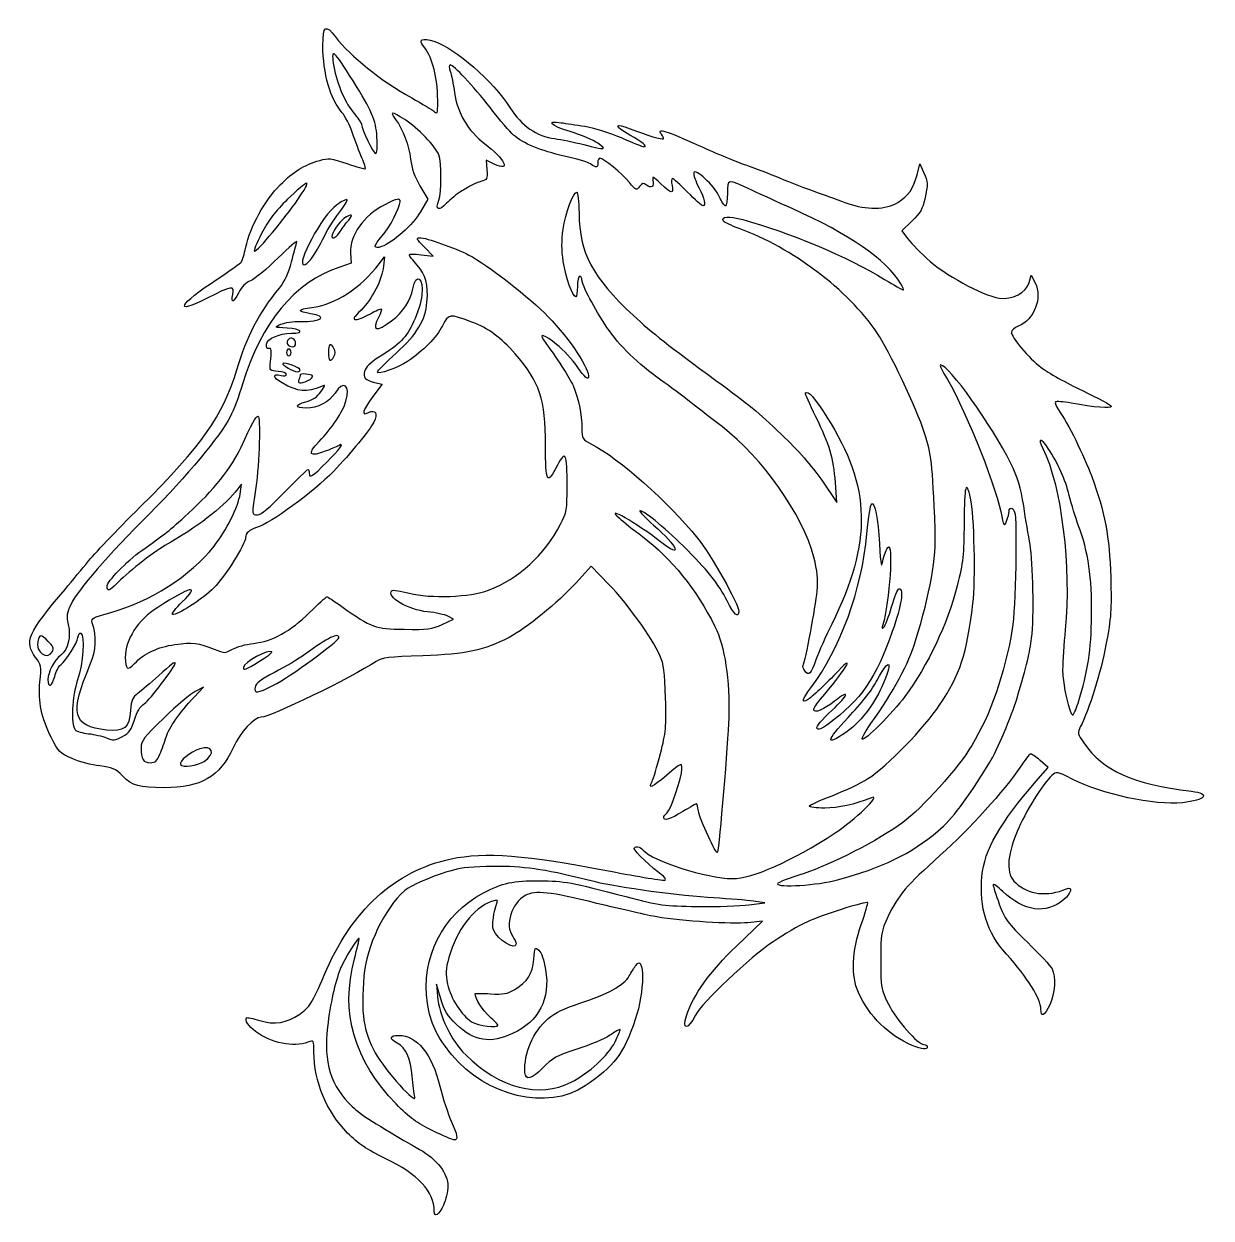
# Model space of a CAD drawing. Extents: x 7 to 145, y 5 to 144.
import ezdxf

# ---------------------------------------------------------------- set-up
doc = ezdxf.new("R2010")
doc.units = 0
doc.layers.get('0').update_dxf_attribs({"linetype": 'CONTINUOUS'})

msp = doc.modelspace()

# ---------------------------------------------------------------- linework, layer by layer
at = {"color": 7}
for points in [[(47.934216, 131.241181)], [(35.772648, 120.128681)], [(43.66985, 120.260973)], [(40.197715, 116.958253)], [(38.467726, 107.214628)], [(37.938559, 106.17191)], [(42.930061, 105.702058)], [(38.996893, 104.134383)], [(39.902188, 102.903308)], [(10.136641, 71.340591)], [(34.264671, 70.228661)], [(97.74401, 69.118655)], [(35.903236, 67.430785)], [(129.576856, 65.359926)], [(102.800711, 63.668397)], [(99.170276, 62.414637)], [(22.667762, 59.406806)], [(27.820967, 58.567701)], [(101.570851, 44.767974)], [(54.607309, 6.194859)]]:
    msp.add_lwpolyline(points, close=True, dxfattribs=at)
for points in [[(61.597085, 128.08938), (60.656012, 128.538147), (60.740512, 127.420608)], [(110.824412, 126.868018), (111.163452, 128.132327), (111.592672, 127.148638)], [(52.94009, 125.564871), (53.845725, 124.019641), (53.004662, 122.549616)], [(110.25115, 121.481953), (109.070317, 120.334318), (109.605429, 119.582822)], [(53.085955, 117.54694), (54.475018, 117.362928), (53.429133, 118.448153)], [(44.864462, 117.753852), (44.95001, 116.55226), (43.607532, 116.110882)], [(48.203361, 116.49066), (48.809622, 117.28441), (48.69783, 116.211342)], [(123.875512, 114.309596), (124.101685, 115.167743), (124.573141, 114.264787)], [(47.666677, 102.686001), (48.531253, 102.46596), (47.46824, 101.051222)], [(32.00346, 89.682823), (32.166036, 90.826077), (31.415762, 89.900035)], [(99.724506, 91.285896), (101.495635, 88.70941), (101.321177, 91.02239)], [(74.945351, 79.169924), (72.876931, 81.301077), (71.117132, 79.370227)], [(55.533351, 74.507201), (56.856268, 75.121595), (56.194809, 75.462921)], [(26.658996, 66.050554), (27.752101, 67.204196), (26.783509, 66.712013)], [(124.65934, 56.220349), (126.089317, 57.862541), (125.154611, 58.683223)], [(91.252101, 41.861642), (93.104184, 42.109713), (91.781268, 42.296866)], [(89.796893, 37.049893), (92.839601, 39.956145), (91.119809, 39.779707)], [(55.375969, 30.904495), (54.863873, 32.617741), (54.985796, 31.244823)]]:
    msp.add_lwpolyline(points, dxfattribs=at)
for points in [[(41.642726, 141.907078), (41.642726, 144.209675), (41.956665, 144.421756), (43.115722, 142.902155)], [(43.891105, 134.085452), (42.527823, 135.587203), (41.642726, 138.666263), (41.642726, 141.907078)], [(43.115722, 142.902155), (44.860424, 140.614732), (48.368749, 137.808324), (51.982288, 135.809537)], [(53.349112, 141.830766), (52.672205, 142.582375), (53.25931, 142.854605), (54.577628, 142.400408)], [(54.990672, 136.131738), (54.92446, 138.51125), (54.259454, 140.819962), (53.349112, 141.830766)], [(54.577628, 142.400408), (57.146087, 141.515503), (61.410461, 137.793387), (63.406655, 134.694086)], [(45.165526, 137.773171), (42.861868, 141.427208), (42.597988, 141.662834), (42.850729, 139.840139)], [(42.850729, 139.840139), (43.127986, 137.840646), (44.094622, 135.445468), (45.129955, 134.192574)], [(56.452267, 139.641702), (56.325804, 139.641702), (56.333856, 139.31428), (56.470153, 138.914098)], [(61.143158, 134.635862), (59.080252, 137.26364), (56.851809, 139.641702), (56.452267, 139.641702)], [(47.934216, 131.241181), (47.800416, 133.244828), (47.349069, 134.309662), (45.165526, 137.773171)], [(56.470153, 138.914098), (56.606456, 138.513916), (56.829299, 137.383592), (56.965361, 136.402269)], [(56.965361, 136.402269), (57.28499, 134.096964), (58.580607, 131.90878), (60.466417, 130.489285)], [(51.982288, 135.809537), (53.207528, 135.13181), (54.400172, 134.405201), (54.632603, 134.194852)], [(54.632603, 134.194852), (55.017035, 133.846948), (55.04938, 134.021909), (54.990672, 136.131738)], [(45.090797, 131.704202), (44.761224, 132.650087), (44.221363, 133.72165), (43.891105, 134.085452)], [(45.129955, 134.192574), (45.685832, 133.519884), (46.140643, 132.848525), (46.140643, 132.700665)], [(51.184667, 133.280825), (49.61591, 134.287495), (49.397079, 134.292041), (50.101098, 133.303341)], [(63.831123, 131.481412), (63.447189, 131.822227), (62.237607, 133.24173), (61.143158, 134.635862)], [(63.406655, 134.694086), (64.817686, 132.503315), (66.482307, 131.35265), (68.658131, 131.064016)], [(46.140643, 132.700665), (46.140643, 132.174038), (47.5405, 129.322952), (47.799069, 129.322952)], [(50.101098, 133.303341), (51.007179, 132.030867), (51.639102, 130.353604), (51.843157, 128.679546)], [(55.140241, 129.180738), (54.772465, 130.148057), (52.669104, 132.328264), (51.184667, 133.280825)], [(70.431827, 131.880308), (68.170713, 132.558893), (67.482588, 133.247728), (69.391466, 132.921745)], [(69.391466, 132.921745), (69.91867, 132.831713), (71.149348, 132.641041), (72.126306, 132.498034)], [(72.126306, 132.498034), (73.103264, 132.355024), (75.008264, 131.761002), (76.359639, 131.177985)], [(77.371109, 131.477486), (75.485186, 132.514277), (75.526995, 132.961301), (77.439726, 132.211157)], [(77.439726, 132.211157), (79.407602, 131.439386), (81.154175, 130.91079), (81.289438, 131.046053)], [(81.07095, 131.565515), (80.419758, 132.350155), (81.601937, 131.997283), (85.420967, 130.267072)], [(46.186564, 128.822484), (45.913466, 129.461543), (45.42037, 130.758316), (45.090797, 131.704202)], [(47.799069, 129.322952), (47.961248, 129.322952), (48.013136, 130.059417), (47.934216, 131.241181)], [(69.722717, 129.038509), (67.050454, 129.620002), (64.944191, 130.493349), (63.831123, 131.481412)], [(68.658131, 131.064016), (69.377335, 130.96861), (70.885666, 130.658732), (72.009979, 130.375395)], [(73.650068, 130.518919), (73.152979, 130.88566), (71.704771, 131.498284), (70.431827, 131.880308)], [(76.359639, 131.177985), (77.711014, 130.594968), (78.913008, 130.11767), (79.030737, 130.117326)], [(79.030737, 130.117326), (79.516555, 130.116003), (78.841574, 130.669091), (77.371109, 131.477486)], [(81.289438, 131.046053), (81.353345, 131.109961), (81.255026, 131.343718), (81.07095, 131.565515)], [(60.466417, 130.489285), (62.855176, 128.691211), (63.585431, 127.141203), (61.597085, 128.08938)], [(72.009979, 130.375395), (74.638281, 129.713045), (74.73133, 129.721189), (73.650068, 130.518919)], [(85.420967, 130.267072), (87.486837, 129.33113), (89.941625, 128.308664), (90.876054, 127.994926)], [(36.663955, 125.68088), (38.275691, 127.264348), (39.437741, 127.981678), (41.285229, 128.533583)], [(41.285229, 128.533583), (42.277284, 128.829943), (42.579727, 128.79355), (44.427463, 128.15547)], [(44.427463, 128.15547), (45.55195, 127.767149), (46.519486, 127.496935), (46.577546, 127.554995)], [(46.577546, 127.554995), (46.635604, 127.613053), (46.459664, 128.183423), (46.186564, 128.822484)], [(51.843157, 128.679546), (51.971985, 127.622636), (52.330212, 126.605469), (52.94009, 125.564871)], [(55.134579, 123.894014), (55.476397, 124.793065), (55.48014, 128.286743), (55.140241, 129.180738)], [(72.788105, 128.117219), (72.465803, 128.327192), (71.086379, 128.741771), (69.722717, 129.038509)], [(73.657309, 128.264618), (73.657309, 127.633913), (73.55627, 127.616778), (72.788105, 128.117219)], [(73.883845, 128.793785), (73.75925, 128.793785), (73.657309, 128.55566), (73.657309, 128.264618)], [(77.332692, 125.966926), (76.494121, 126.984257), (74.286449, 128.793785), (73.883845, 128.793785)], [(90.876054, 127.994926), (91.810485, 127.681188), (93.587049, 127.003458), (94.823976, 126.488859)], [(60.740512, 127.420608), (60.819218, 126.379713), (60.770574, 126.286556), (60.031262, 126.062288)], [(80.974631, 125.817223), (80.0867, 126.664852), (79.956171, 126.722714), (80.078741, 126.214362)], [(84.82067, 127.093729), (84.775884, 126.888097), (85.043775, 126.118885), (85.415983, 125.384367)], [(87.802421, 124.318263), (87.242703, 125.559495), (84.951099, 127.69256), (84.82067, 127.093729)], [(108.580875, 123.633505), (109.845279, 124.431687), (110.37643, 125.197452), (110.824412, 126.868018)], [(111.592672, 127.148638), (112.10209, 125.98115), (112.110173, 125.791886), (111.726938, 124.004919)], [(32.661061, 118.420579), (33.147122, 120.746007), (34.927125, 123.974516), (36.663955, 125.68088)], [(35.772648, 120.128681), (37.983597, 122.766815), (40.138141, 125.883368), (39.750995, 125.883368)], [(39.750995, 125.883368), (39.596261, 125.883368), (38.59503, 125.035286), (37.526039, 123.998744)], [(58.840637, 125.580275), (58.622356, 125.447597), (58.094626, 125.134095), (57.667901, 124.883601)], [(60.031262, 126.062288), (59.5947, 125.929858), (59.058918, 125.712953), (58.840637, 125.580275)], [(78.519705, 125.486935), (78.163494, 124.999784), (78.113094, 125.020165), (77.332692, 125.966926)], [(79.305629, 125.652165), (78.958972, 125.939867), (78.831265, 125.913018), (78.519705, 125.486935)], [(80.078741, 126.214362), (80.255803, 125.480003), (79.859934, 125.192134), (79.305629, 125.652165)], [(82.295955, 125.618785), (82.504412, 124.576504), (82.231391, 124.617506), (80.974631, 125.817223)], [(82.337309, 126.412535), (82.227253, 126.412535), (82.208643, 126.055348), (82.295955, 125.618785)], [(84.108351, 124.825035), (83.244335, 125.69816), (82.447368, 126.412535), (82.337309, 126.412535)], [(85.415983, 125.384367), (86.095012, 124.044363), (86.271658, 123.237535), (85.886007, 123.237535)], [(91.648976, 125.026663), (88.682237, 126.414242), (88.738559, 126.420359), (88.738559, 124.710574)], [(94.823976, 126.488859), (96.060903, 125.974261), (98.025434, 125.215486), (99.189601, 124.802694)], [(37.526039, 123.998744), (36.129529, 122.644625), (35.2772, 121.527454), (34.498134, 120.029994)], [(44.453209, 123.954831), (44.379891, 124.028147), (43.832788, 123.747922), (43.237425, 123.332105)], [(43.503855, 122.405053), (44.099319, 123.184113), (44.526525, 123.881512), (44.453209, 123.954831)], [(50.635966, 123.700556), (50.63967, 124.174261), (50.321906, 124.116192), (48.841541, 123.372647)], [(56.049439, 123.536604), (55.136703, 122.570841), (54.696842, 122.742682), (55.134579, 123.894014)], [(57.667901, 124.883601), (57.241178, 124.633109), (56.51287, 124.026959), (56.049439, 123.536604)], [(69.622704, 120.509223), (69.903644, 122.402126), (70.793078, 124.825035), (71.207, 124.825035)], [(71.207, 124.825035), (71.330905, 124.825035), (71.447514, 123.735486), (71.466136, 122.403817)], [(85.886007, 123.237535), (85.77231, 123.237535), (84.972366, 123.95191), (84.108351, 124.825035)], [(88.514158, 123.237535), (88.390741, 123.237535), (88.070457, 123.723863), (87.802421, 124.318263)], [(88.738559, 124.710574), (88.738559, 123.900401), (88.637578, 123.237535), (88.514158, 123.237535)], [(96.279184, 122.921543), (94.678455, 123.636958), (92.594861, 124.584264), (91.648976, 125.026663)], [(99.189601, 124.802694), (100.353768, 124.389904), (101.961111, 123.813229), (102.761476, 123.521195)], [(111.726938, 124.004919), (111.495499, 122.925755), (111.177702, 122.38246), (110.25115, 121.481953)], [(43.237425, 123.332105), (41.584996, 122.178011), (38.420059, 116.338985), (39.459913, 116.36294)], [(41.579139, 119.268785), (42.042273, 120.21467), (42.908395, 121.62599), (43.503855, 122.405053)], [(44.648109, 121.583889), (45.255034, 122.270216), (44.943805, 122.370361), (44.081335, 121.766267)], [(48.841541, 123.372647), (46.412975, 122.152847), (44.72142, 119.763027), (44.864462, 117.753852)], [(53.004662, 122.549616), (52.136064, 121.031466), (49.826188, 118.969364), (48.461216, 118.493532)], [(48.556685, 119.74572), (49.378013, 120.68116), (50.630995, 123.064357), (50.635966, 123.700556)], [(71.466136, 122.403817), (71.531686, 117.715355), (73.009977, 114.930828), (77.793461, 110.485576)], [(108.937634, 114.175556), (107.184478, 117.006301), (102.916548, 119.955101), (96.279184, 122.921543)], [(102.761476, 123.521195), (104.890387, 122.74441), (107.244422, 122.789839), (108.580875, 123.633505)], [(44.081335, 121.766267), (43.567144, 121.40611), (42.701059, 120.096285), (42.701059, 119.678799)], [(43.66985, 120.260973), (43.918349, 120.661155), (44.358568, 121.256467), (44.648109, 121.583889)], [(88.29966, 121.453447), (87.95521, 122.010781), (88.870721, 122.08342), (90.547529, 121.6318)], [(90.119494, 120.595938), (89.20552, 120.926905), (88.386595, 121.312787), (88.29966, 121.453447)], [(90.547529, 121.6318), (95.841346, 120.206003), (102.710615, 117.311059), (107.048787, 114.677613)], [(34.498134, 120.029994), (33.90178, 118.883724), (33.532977, 117.945868), (33.678574, 117.945868)], [(33.678574, 117.945868), (33.824169, 117.945868), (34.766501, 118.928134), (35.772648, 120.128681)], [(42.701059, 119.678799), (42.701059, 119.276238), (43.271056, 119.618765), (43.66985, 120.260973)], [(48.461216, 118.493532), (47.477373, 118.150563), (47.507922, 118.551246), (48.556685, 119.74572)], [(69.637653, 116.77047), (69.429093, 118.100912), (69.424793, 119.17584), (69.622704, 120.509223)], [(106.151545, 108.490147), (102.78545, 113.458784), (96.295147, 118.359611), (90.119494, 120.595938)], [(109.605429, 119.582822), (109.899741, 119.169498), (110.952343, 118.06655), (111.944544, 117.131825)], [(32.176855, 116.736376), (32.282138, 116.892274), (32.50003, 117.650165), (32.661061, 118.420579)], [(38.610095, 119.033261), (38.683978, 119.267523), (37.699902, 118.429762), (36.423264, 117.171571)], [(37.996191, 116.715627), (38.259956, 117.756062), (38.536213, 118.798996), (38.610095, 119.033261)], [(40.197715, 116.958253), (40.494363, 117.283159), (41.116004, 118.3229), (41.579139, 119.268785)], [(53.429133, 118.448153), (52.539588, 119.37115), (52.46348, 119.533368), (52.919987, 119.533368)], [(52.919987, 119.533368), (53.635939, 119.533368), (57.00676, 118.344217), (58.647251, 117.512917)], [(36.423264, 117.171571), (35.146623, 115.913376), (33.708872, 114.722397), (33.228259, 114.524949)], [(39.459913, 116.36294), (39.569054, 116.365586), (39.901064, 116.633345), (40.197715, 116.958253)], [(51.696893, 117.539744), (51.696893, 117.644902), (52.321971, 117.648135), (53.085955, 117.54694)], [(52.607983, 116.340078), (52.106883, 116.894734), (51.696893, 117.434585), (51.696893, 117.539744)], [(58.647251, 117.512917), (60.624064, 116.511189), (65.886243, 112.427253), (67.851502, 110.369567)], [(111.944544, 117.131825), (113.929552, 115.261808), (118.412562, 112.800508), (120.379972, 112.500537)], [(29.339601, 114.713094), (30.794809, 115.670002), (32.071575, 116.580478), (32.176855, 116.736376)], [(43.607532, 116.110882), (38.352989, 114.383293), (34.406784, 109.631083), (32.27836, 102.467743)], [(36.585001, 113.672919), (37.222454, 114.460491), (37.668044, 115.421243), (37.996191, 116.715627)], [(40.355494, 111.418484), (43.070208, 111.74), (46.041723, 113.660529), (48.203361, 116.49066)], [(48.69783, 116.211342), (48.535992, 114.657897), (47.369555, 112.376371), (46.088967, 111.108458)], [(52.110344, 113.575547), (52.477606, 115.533226), (53.392279, 114.890957), (53.174352, 112.828417)], [(53.762532, 112.042464), (53.931563, 114.080756), (53.627877, 115.211177), (52.607983, 116.340078)], [(71.077622, 112.656893), (70.711542, 112.661867), (69.933129, 114.885557), (69.637653, 116.77047)], [(28.158726, 112.484056), (24.131107, 110.425444), (24.832443, 111.7493), (29.339601, 114.713094)], [(31.151997, 112.918785), (31.369241, 114.005), (31.041202, 113.957357), (28.158726, 112.484056)], [(33.228259, 114.524949), (32.669753, 114.295499), (32.166555, 113.797707), (31.83382, 113.145493)], [(71.540643, 115.035452), (71.395122, 115.035452), (71.276059, 114.49967), (71.276059, 113.844827)], [(71.805226, 114.631031), (71.805226, 114.853463), (71.686163, 115.035452), (71.540643, 115.035452)], [(74.722789, 109.072233), (73.297396, 111.185142), (71.805226, 114.028157), (71.805226, 114.631031)], [(107.048787, 114.677613), (108.162902, 114.001299), (109.145057, 113.447952), (109.231356, 113.447952)], [(109.231356, 113.447952), (109.317652, 113.447952), (109.185477, 113.775374), (108.937634, 114.175556)], [(120.379972, 112.500537), (121.906694, 112.267759), (123.563327, 113.125123), (123.875512, 114.309596)], [(124.573141, 114.264787), (125.470756, 112.545638), (124.482611, 109.992255), (122.621334, 109.221291)], [(31.83382, 113.145493), (31.210321, 111.923335), (30.93457, 111.831647), (31.151997, 112.918785)], [(31.61121, 104.135481), (32.862187, 108.210046), (34.128004, 110.637301), (36.585001, 113.672919)], [(49.639921, 109.861818), (50.984764, 110.888682), (51.850412, 112.189988), (52.110344, 113.575547)], [(53.174352, 112.828417), (53.099909, 112.123871), (52.66409, 110.734038), (52.205864, 109.739901)], [(71.276059, 113.844827), (71.276059, 113.189983), (71.186762, 112.655414), (71.077622, 112.656893)], [(38.996893, 111.059889), (38.996893, 111.168617), (39.608263, 111.329986), (40.355494, 111.418484)], [(47.170737, 110.679204), (47.81005, 111.044659), (48.384375, 111.292415), (48.447015, 111.229772)], [(48.447015, 111.229772), (48.509658, 111.16713), (48.373538, 110.753538), (48.144528, 110.310679)], [(50.175538, 106.089183), (52.636401, 108.329852), (53.585248, 109.904633), (53.762532, 112.042464)], [(40.187518, 110.683656), (39.532674, 110.781857), (38.996893, 110.951161), (38.996893, 111.059889)], [(38.996893, 109.781499), (41.504992, 109.733823), (42.333775, 110.361807), (40.187518, 110.683656)], [(46.088967, 111.108458), (45.196498, 110.224824), (45.079259, 110.008995), (45.493114, 110.011557)], [(45.493114, 110.011557), (45.776494, 110.013409), (46.531424, 110.31375), (47.170737, 110.679204)], [(48.144528, 110.310679), (47.294964, 108.667804), (47.855727, 108.499484), (49.639921, 109.861818)], [(58.972934, 109.708659), (56.302344, 110.697867), (56.283736, 110.695494), (55.563251, 109.273681)], [(67.851502, 110.369567), (70.487871, 107.609209), (72.747624, 104.202897), (72.558929, 103.27367)], [(77.793461, 110.485576), (80.007762, 108.427848), (81.902284, 106.935818), (87.415643, 102.907632)], [(37.475538, 109.007042), (35.959486, 109.090169), (35.956952, 109.091711), (36.747934, 109.449809)], [(36.747934, 109.449809), (37.184497, 109.647453), (38.196528, 109.796712), (38.996893, 109.781499)], [(38.004705, 108.400739), (39.577402, 108.432645), (39.156524, 108.914875), (37.475538, 109.007042)], [(52.205864, 109.739901), (51.341586, 107.864828), (50.682496, 107.197358), (48.056628, 105.53791)], [(55.563251, 109.273681), (54.887352, 107.939864), (53.292624, 106.31333), (51.493386, 105.122649)], [(64.023423, 106.020238), (62.358228, 107.934554), (60.912933, 108.990067), (58.972934, 109.708659)], [(68.860255, 107.100333), (67.429637, 108.23117), (66.744501, 108.480368), (67.341184, 107.652852)], [(81.002296, 102.951404), (78.343244, 104.82866), (76.130594, 106.985401), (74.722789, 109.072233)], [(111.708115, 96.779202), (110.75398, 99.724763), (107.631569, 106.305506), (106.151545, 108.490147)], [(122.621334, 109.221291), (122.17591, 109.036789), (121.811476, 108.733643), (121.811476, 108.547628)], [(121.811476, 108.547628), (121.811476, 107.920991), (123.837031, 105.507242), (125.277237, 104.417659)], [(35.339629, 106.628517), (35.115241, 106.581993), (35.020298, 106.763894), (35.075045, 107.135433)], [(35.075045, 107.135433), (35.174312, 107.809091), (36.472215, 108.36965), (38.004705, 108.400739)], [(37.621059, 107.680035), (37.471794, 107.53077), (37.429662, 107.279207), (37.527436, 107.121005)], [(37.527436, 107.121005), (37.786784, 106.70137), (38.467726, 106.76917), (38.467726, 107.214628)], [(38.467726, 107.214628), (38.467726, 107.731925), (37.954865, 108.013841), (37.621059, 107.680035)], [(42.933898, 106.628099), (42.539793, 107.364493), (42.277726, 107.182296), (42.277726, 106.17191)], [(67.341184, 107.652852), (68.786071, 105.648988), (70.419542, 103.113493), (70.782849, 102.31066)], [(71.33141, 104.431899), (70.707007, 105.318764), (69.594989, 106.519559), (68.860255, 107.100333)], [(35.513753, 104.848993), (35.702089, 106.533693), (35.685788, 106.700286), (35.339629, 106.628517)], [(37.673976, 106.568785), (37.528455, 106.568785), (37.409393, 106.390191), (37.409393, 106.17191)], [(37.409393, 106.17191), (37.409393, 105.953629), (37.528455, 105.775035), (37.673976, 105.775035)], [(37.938559, 106.17191), (37.938559, 106.390191), (37.819497, 106.568785), (37.673976, 106.568785)], [(37.673976, 105.775035), (37.819497, 105.775035), (37.938559, 105.953629), (37.938559, 106.17191)], [(42.277726, 106.17191), (42.277726, 105.164776), (42.528358, 104.984254), (42.930061, 105.702058)], [(42.930061, 105.702058), (43.092013, 105.991451), (43.093418, 106.330036), (42.933898, 106.628099)], [(47.992726, 103.892683), (47.992726, 104.007637), (48.974991, 104.996062), (50.175538, 106.089183)], [(67.571893, 95.392878), (67.571893, 100.714011), (66.907021, 102.705241), (64.023423, 106.020238)], [(36.417205, 103.973125), (35.486067, 104.05019), (35.430479, 104.104083), (35.513753, 104.848993)], [(36.969319, 104.893988), (36.807569, 104.732238), (38.1918, 103.948738), (38.666163, 103.933546)], [(38.996893, 104.134383), (38.996893, 104.394082), (37.158239, 105.082909), (36.969319, 104.893988)], [(48.056628, 105.53791), (47.194086, 104.992818), (46.60315, 104.410941), (46.50173, 104.006851)], [(51.493386, 105.122649), (50.360625, 104.372963), (47.992726, 103.541036), (47.992726, 103.892683)], [(72.558929, 103.27367), (72.494357, 102.955699), (72.126089, 103.303178), (71.33141, 104.431899)], [(113.539929, 104.713849), (113.428963, 104.715437), (113.618973, 104.270217), (113.962175, 103.724514)], [(121.704119, 93.329273), (119.532694, 97.731728), (114.535717, 104.699774), (113.539929, 104.713849)], [(125.277237, 104.417659), (126.063203, 103.823037), (128.224314, 102.616733), (130.079705, 101.736977)], [(20.363091, 88.180243), (27.64954, 95.455745), (29.946822, 98.714396), (31.61121, 104.135481)], [(36.89658, 102.622636), (35.772987, 103.25413), (35.69549, 103.76658), (36.76415, 103.498364)], [(37.409393, 103.613715), (37.409393, 103.766226), (36.962908, 103.92796), (36.417205, 103.973125)], [(36.76415, 103.498364), (37.140655, 103.403868), (37.409393, 103.451909), (37.409393, 103.613715)], [(38.836293, 103.01855), (38.646277, 102.523372), (38.987381, 102.486492), (39.902188, 102.903308)], [(38.666163, 103.933546), (38.848064, 103.927725), (38.996893, 104.018096), (38.996893, 104.134383)], [(38.996893, 103.547717), (38.996893, 103.486858), (38.924624, 103.248733), (38.836293, 103.01855)], [(40.42819, 103.432475), (40.289835, 103.656336), (38.996893, 103.760439), (38.996893, 103.547717)], [(39.902188, 102.903308), (40.268274, 103.070107), (40.504975, 103.308232), (40.42819, 103.432475)], [(44.329911, 100.517055), (44.881567, 102.358317), (44.043179, 102.971589), (43.056942, 101.448219)], [(46.50173, 104.006851), (46.30551, 103.225052), (46.524564, 102.976677), (47.666677, 102.686001)], [(84.505226, 100.332101), (83.55934, 101.080337), (81.983022, 102.259024), (81.002296, 102.951404)], [(87.415643, 102.907632), (91.372719, 100.016503), (92.208443, 99.328647), (95.056852, 96.618404)], [(113.962175, 103.724514), (116.091652, 100.338567), (119.806813, 91.296297), (120.568709, 87.644973)], [(32.27836, 102.467743), (31.889216, 101.158056), (31.249541, 99.457669), (30.856862, 98.689107)], [(41.496813, 102.224067), (39.620661, 101.465991), (38.83315, 101.534222), (36.89658, 102.622636)], [(39.650908, 100.425485), (40.439112, 100.636298), (40.993602, 101.001666), (41.407519, 101.582958)], [(41.407519, 101.582958), (41.964152, 102.364675), (41.97127, 102.415774), (41.496813, 102.224067)], [(70.782849, 102.31066), (71.363769, 101.02695), (71.805226, 98.884121), (71.805226, 97.348066)], [(97.828351, 101.459273), (98.141578, 101.7725), (98.860253, 100.963558), (100.341234, 98.630764)], [(130.079705, 101.736977), (131.935096, 100.857225), (133.453143, 100.022951), (133.453143, 99.883037)], [(39.700126, 99.689618), (38.342671, 99.689618), (38.317308, 100.068803), (39.650908, 100.425485)], [(43.056942, 101.448219), (42.38484, 100.410071), (41.009641, 99.689618), (39.700126, 99.689618)], [(41.193548, 95.813473), (42.686486, 97.34959), (43.947524, 99.240763), (44.329911, 100.517055)], [(47.46824, 101.051222), (46.260388, 99.443723), (46.059696, 98.692327), (46.96804, 99.178459)], [(88.118175, 97.532907), (87.076939, 98.324226), (85.451111, 99.583864), (84.505226, 100.332101)], [(99.043376, 98.685763), (98.322926, 100.159008), (97.776165, 101.407087), (97.828351, 101.459273)], [(126.945694, 100.414114), (126.855019, 100.323441), (127.013819, 99.914975), (127.298585, 99.506416)], [(128.760495, 100.272704), (127.853027, 100.441154), (127.036367, 100.504786), (126.945694, 100.414114)], [(133.453143, 99.883037), (133.453143, 99.605449), (131.46637, 99.770425), (128.760495, 100.272704)], [(32.111667, 95.126371), (33.372753, 97.892161), (33.817899, 98.71343), (34.07007, 98.739518)], [(34.07007, 98.739518), (34.418733, 98.775589), (34.256202, 93.305016), (33.823294, 90.433305)], [(46.96804, 99.178459), (47.753024, 99.59857), (48.070265, 99.019532), (47.577346, 98.066333)], [(127.298585, 99.506416), (128.379662, 97.955357), (130.262289, 94.168592), (131.170378, 91.71859)], [(30.856862, 98.689107), (29.726951, 96.477616), (25.742567, 91.698487), (21.435939, 87.389036)], [(47.577346, 98.066333), (47.077344, 97.099435), (44.862837, 94.402185), (42.861352, 92.32229)], [(71.805226, 97.348066), (71.805226, 96.137143), (71.846591, 96.069391), (72.929705, 95.506246)], [(98.805174, 82.339066), (97.524578, 87.279379), (92.832589, 93.950039), (88.118175, 97.532907)], [(101.321177, 91.02239), (101.10202, 93.927951), (100.686627, 95.325494), (99.043376, 98.685763)], [(100.341234, 98.630764), (105.492735, 90.516281), (105.640632, 84.137627), (100.899476, 74.554202)], [(95.056852, 96.618404), (96.939783, 94.826812), (98.573159, 92.960777), (99.724506, 91.285896)], [(112.937965, 85.555521), (112.609532, 93.547507), (112.5352, 94.225875), (111.708115, 96.779202)], [(126.110645, 94.980083), (125.254271, 96.274152), (124.826287, 96.283013), (125.473994, 94.993259)], [(25.974017, 87.443979), (28.834464, 90.038317), (31.064359, 92.829436), (32.111667, 95.126371)], [(42.005922, 94.701405), (40.044349, 93.928224), (39.751249, 94.329454), (41.193548, 95.813473)], [(43.547313, 95.356442), (43.430669, 95.284354), (42.737043, 94.989587), (42.005922, 94.701405)], [(42.11339, 93.412884), (43.543516, 94.855834), (44.219233, 95.771713), (43.547313, 95.356442)], [(68.95538, 93.056826), (67.736987, 90.671579), (67.571893, 90.950344), (67.571893, 95.392878)], [(70.085434, 90.561554), (70.085434, 94.464254), (69.892225, 94.890881), (68.95538, 93.056826)], [(72.929705, 95.506246), (76.136241, 93.83907), (81.850926, 88.760935), (85.246893, 84.561058)], [(125.473994, 94.993259), (127.626094, 90.707887), (128.810978, 81.117641), (128.080987, 73.892738)], [(128.552168, 89.50316), (128.078439, 91.413722), (127.268724, 93.230107), (126.110645, 94.980083)], [(40.055226, 92.148993), (40.055226, 91.475573), (40.408021, 91.692219), (42.11339, 93.412884)], [(123.244483, 88.30219), (122.909055, 90.481467), (122.581535, 91.55036), (121.704119, 93.329273)], [(42.861352, 92.32229), (40.514725, 89.883734), (35.615166, 86.308914), (33.898491, 85.782798)], [(37.183007, 89.900035), (38.599076, 91.355243), (39.824626, 92.545868), (39.906451, 92.545868)], [(39.906451, 92.545868), (39.988278, 92.545868), (40.055226, 92.367275), (40.055226, 92.148993)], [(33.823294, 90.433305), (33.337775, 87.212601), (33.335143, 87.254202), (34.024491, 87.254202)], [(69.32376, 86.195929), (70.028581, 87.542516), (70.085434, 87.868382), (70.085434, 90.561554)], [(117.059557, 89.204779), (116.537642, 91.489631), (116.319694, 90.686824), (116.302152, 86.41489)], [(131.170378, 91.71859), (132.710073, 87.564537), (133.237433, 84.761335), (133.379075, 79.97816)], [(31.415762, 89.900035), (29.920941, 88.055016), (27.001848, 85.833717), (23.254185, 83.689436)], [(28.966618, 83.611805), (30.373915, 85.392167), (31.798218, 88.239521), (32.00346, 89.682823)], [(34.024491, 87.254202), (34.416, 87.254202), (35.456527, 88.125834), (37.183007, 89.900035)], [(117.333858, 76.935452), (117.665423, 79.59684), (117.493047, 87.307031), (117.059557, 89.204779)], [(129.605482, 86.063577), (129.278735, 86.936702), (128.804744, 88.484514), (128.552168, 89.50316)], [(14.264231, 81.80383), (14.84955, 82.545962), (17.594036, 85.415348), (20.363091, 88.180243)], [(80.968842, 84.123874), (78.223314, 86.271529), (74.264271, 88.534825), (76.170851, 86.866778)], [(78.546621, 87.733791), (78.47856, 87.665732), (79.201537, 86.922171), (80.153232, 86.081433)], [(83.579488, 83.65735), (81.386153, 85.824491), (78.762437, 87.949609), (78.546621, 87.733791)], [(104.997403, 85.053273), (105.189549, 87.15403), (105.382507, 88.375927), (105.548287, 88.541707)], [(105.548287, 88.541707), (105.873653, 88.867073), (106.292163, 86.736894), (106.451014, 83.94691)], [(120.568709, 87.644973), (120.937091, 85.879533), (120.966833, 85.83149), (121.250395, 86.543822)], [(121.250395, 86.543822), (121.413468, 86.953476), (121.546893, 87.459492), (121.546893, 87.668301)], [(121.546893, 87.668301), (121.546893, 88.193248), (121.982042, 88.145424), (122.192351, 87.597364)], [(122.192351, 87.597364), (122.508997, 86.772194), (122.297076, 76.137836), (121.921061, 73.983982)], [(123.980265, 83.814618), (123.80989, 84.760504), (123.478787, 86.779912), (123.244483, 88.30219)], [(21.435939, 87.389036), (16.639424, 82.589375), (13.105012, 78.519867), (12.314238, 76.886348)], [(20.558745, 83.120836), (23.349628, 85.100097), (23.684231, 85.36722), (25.974017, 87.443979)], [(76.170851, 86.866778), (76.607413, 86.484836), (77.81354, 85.526843), (78.85113, 84.737906)], [(116.302152, 86.41489), (116.286198, 82.528997), (116.205426, 81.784074), (115.498491, 79.002787)], [(33.898491, 85.782798), (33.071022, 85.529203), (32.647692, 85.144856), (32.642114, 84.642119)], [(60.932536, 78.48926), (64.437347, 79.820982), (67.421601, 82.561782), (69.32376, 86.195929)], [(80.153232, 86.081433), (83.00647, 83.560859), (83.643658, 82.031533), (80.968842, 84.123874)], [(98.445312, 67.109869), (101.887705, 71.68805), (104.405665, 78.583674), (104.997403, 85.053273)], [(110.653624, 72.586191), (112.383578, 78.259189), (113.076204, 82.191572), (112.937965, 85.555521)], [(131.150871, 75.559756), (131.207859, 80.044279), (130.786629, 82.907336), (129.605482, 86.063577)], [(16.818267, 75.864524), (21.500177, 77.142798), (26.244971, 80.16866), (28.966618, 83.611805)], [(23.254185, 83.689436), (21.84326, 82.882158), (18.64712, 80.359038), (17.585667, 79.214559)], [(32.642114, 84.642119), (32.633647, 83.880243), (30.226484, 80.045989), (28.970073, 78.79312)], [(78.85113, 84.737906), (82.256947, 82.148283), (85.103748, 78.617731), (87.295699, 74.265097)], [(88.712387, 77.251883), (87.714656, 79.228376), (86.394028, 80.876418), (83.579488, 83.65735)], [(85.246893, 84.561058), (86.863764, 82.56143), (90.061476, 76.90965), (90.061476, 76.051548)], [(106.451014, 83.94691), (106.603535, 81.268041), (106.665292, 80.946757), (106.846227, 81.890854)], [(106.846227, 81.890854), (106.96417, 82.506275), (107.229005, 83.22065), (107.434748, 83.478354)], [(107.434748, 83.478354), (108.099894, 84.31149), (107.626229, 77.058515), (106.846854, 74.476221)], [(124.165585, 72.89514), (124.46504, 75.352897), (124.356921, 81.723492), (123.980265, 83.814618)], [(16.50731, 78.931161), (16.50731, 79.516332), (18.757848, 81.84366), (20.558745, 83.120836)], [(99.185383, 78.39066), (99.310571, 79.811465), (99.222036, 80.730897), (98.805174, 82.339066)], [(11.612518, 78.590185), (12.485643, 79.615559), (13.678914, 81.061698), (14.264231, 81.80383)], [(71.117132, 79.370227), (69.000108, 77.047431), (65.345884, 74.062958), (63.31295, 72.996399)], [(133.379075, 79.97816), (133.490155, 76.227093), (133.427467, 75.332556), (132.828816, 72.125917)], [(8.194512, 70.665935), (6.822787, 72.464361), (7.260628, 73.479448), (11.612518, 78.590185)], [(17.585667, 79.214559), (16.85715, 78.429056), (16.50731, 78.337116), (16.50731, 78.931161)], [(25.273498, 77.14103), (27.431243, 79.230606), (26.230771, 78.960636), (22.420607, 76.499455)], [(28.970073, 78.79312), (27.646643, 77.473429), (24.617215, 75.510969), (24.145947, 75.668058)], [(53.835916, 75.973525), (51.516978, 76.204784), (48.963175, 77.729575), (49.685313, 78.451713)], [(49.685313, 78.451713), (49.779068, 78.545465), (50.698225, 78.40367), (51.727886, 78.13661)], [(51.727886, 78.13661), (54.136872, 77.511799), (58.833644, 77.691742), (60.932536, 78.48926)], [(80.885355, 70.881174), (79.924775, 73.004431), (77.089661, 76.960582), (74.945351, 79.169924)], [(97.560455, 69.724318), (97.822361, 70.14809), (99.023638, 76.554936), (99.185383, 78.39066)], [(107.869096, 76.555944), (108.19988, 77.710559), (108.584974, 78.655243), (108.724853, 78.655243)], [(108.724853, 78.655243), (109.326807, 78.655243), (109.04361, 76.837233), (107.949476, 73.677627)], [(115.498491, 79.002787), (114.363593, 74.537771), (112.108956, 69.774012), (109.403118, 66.124034)], [(12.314238, 76.886348), (11.810509, 75.845781), (11.765342, 75.510874), (11.992214, 74.498531)], [(22.420607, 76.499455), (20.061085, 74.975315), (18.640913, 72.790357), (18.629787, 70.667213)], [(24.145947, 75.668058), (23.984954, 75.721723), (24.492353, 76.38456), (25.273498, 77.14103)], [(40.079467, 75.882995), (41.107074, 76.898442), (42.012902, 77.729263), (42.092414, 77.729263)], [(42.092414, 77.729263), (42.17193, 77.729263), (42.966479, 77.215865), (43.858085, 76.588379)], [(43.858085, 76.588379), (47.396101, 74.098428), (47.67212, 73.99773), (51.110531, 73.942551)], [(90.061476, 76.051548), (90.061476, 75.169728), (89.520466, 75.651087), (88.712387, 77.251883)], [(106.969208, 74.174694), (107.133361, 74.329766), (107.538308, 75.401329), (107.869096, 76.555944)], [(113.498495, 65.172016), (115.856544, 68.699475), (116.586852, 70.939403), (117.333858, 76.935452)], [(14.789791, 74.710245), (14.631552, 75.212765), (14.816448, 75.31798), (16.818267, 75.864524)], [(33.54982, 72.299121), (35.762718, 72.545681), (37.875951, 73.705553), (40.079467, 75.882995)], [(56.194809, 75.462921), (55.831007, 75.650648), (54.769507, 75.88042), (53.835916, 75.973525)], [(129.576856, 65.359931), (130.753295, 69.164814), (131.097991, 71.398487), (131.150871, 75.559756)], [(11.992214, 74.498531), (12.320787, 73.032369), (11.965782, 71.591424), (11.110149, 70.91839)], [(14.558818, 69.876958), (15.235289, 71.484178), (15.310441, 73.056816), (14.789791, 74.710245)], [(51.110531, 73.942551), (53.859692, 73.898432), (54.360117, 73.962316), (55.533351, 74.507201)], [(87.295699, 74.265097), (88.436561, 71.99965), (89.033181, 68.027066), (88.901336, 63.573993)], [(100.899476, 74.554202), (100.215544, 73.171754), (99.386252, 71.296519), (99.056603, 70.387014)], [(106.846854, 74.476221), (106.717814, 74.048681), (106.750514, 73.968097), (106.969208, 74.174694)], [(121.921061, 73.983982), (120.975271, 68.566363), (119.43184, 64.130034), (117.194751, 60.398993)], [(128.080987, 73.892738), (127.91925, 72.292009), (127.785347, 70.208415), (127.783421, 69.26253)], [(8.453351, 72.538722), (8.142934, 71.301922), (9.571687, 70.284964), (10.136641, 71.340591)], [(9.668453, 72.531208), (8.76254, 73.399129), (8.669444, 73.399703), (8.453351, 72.538722)], [(10.136641, 71.340583), (10.345024, 71.729949), (10.248451, 71.975533), (9.668453, 72.531208)], [(11.10758, 69.811807), (11.815716, 70.39951), (13.011407, 72.291257), (13.10815, 72.976986)], [(13.464602, 73.495868), (13.958314, 73.249012), (13.726613, 69.964305), (13.080615, 68.052262)], [(13.10815, 72.976986), (13.158677, 73.335131), (13.319081, 73.568629), (13.464602, 73.495868)], [(24.405628, 72.167395), (26.496015, 72.463866), (27.113698, 72.390344), (28.992915, 71.621375)], [(31.109581, 71.619258), (31.5913, 71.897314), (32.689408, 72.203252), (33.54982, 72.299121)], [(35.903236, 67.430785), (37.727681, 68.357901), (43.494809, 72.562204), (43.494809, 72.96513)], [(43.494809, 72.96513), (43.494809, 73.606096), (42.255726, 72.999592), (39.595097, 71.056307)], [(63.31295, 72.996399), (60.388995, 71.462376), (58.35627, 71.031423), (53.271169, 70.867463)], [(107.949476, 73.677627), (106.077044, 68.27048), (104.317295, 65.738949), (100.466832, 62.913286)], [(105.461917, 62.966499), (108.09519, 66.694129), (109.846295, 69.938744), (110.653624, 72.586191)], [(122.437858, 65.822952), (123.622136, 69.847352), (123.965475, 71.252755), (124.165585, 72.89514)], [(11.110149, 70.91839), (10.33098, 70.305491), (9.628143, 68.961791), (9.628143, 68.085049)], [(19.709996, 69.957326), (20.814322, 71.139558), (22.391074, 71.88168), (24.405628, 72.167395)], [(28.992915, 71.621375), (30.214745, 71.121405), (30.247135, 71.121373), (31.109581, 71.619258)], [(35.711342, 71.313363), (35.329289, 71.695416), (32.382309, 70.097168), (32.382309, 69.507915)], [(34.264671, 70.228661), (35.125557, 70.760029), (35.776559, 71.248146), (35.711342, 71.313363)], [(39.595097, 71.056307), (38.832703, 70.499465), (37.225359, 69.540644), (36.023222, 68.925596)], [(99.602441, 65.822952), (102.300214, 68.963514), (103.821122, 71.374937), (101.677586, 69.113133)], [(132.828816, 72.125917), (132.226711, 68.900781), (130.891037, 64.633285), (129.840088, 62.576898)], [(8.693913, 67.810766), (8.866463, 69.652145), (8.836319, 69.824484), (8.194512, 70.665935)], [(10.413593, 68.437964), (10.565768, 69.003095), (10.878061, 69.621326), (11.10758, 69.811807)], [(16.434528, 62.217297), (12.49466, 62.628164), (12.131694, 64.110373), (14.558818, 69.876958)], [(18.629787, 70.667213), (18.622511, 69.277114), (18.902638, 69.093014), (19.709996, 69.957326)], [(20.871099, 65.292581), (21.442834, 65.667633), (24.429446, 69.595892), (24.442603, 69.990139)], [(24.442603, 69.990139), (24.450805, 70.235871), (23.96167, 69.868304), (22.506115, 68.534931)], [(32.382309, 69.507915), (32.382309, 69.118475), (32.602821, 69.202909), (34.264671, 70.228661)], [(47.84721, 70.202327), (44.889923, 68.249498), (35.527358, 63.706285), (34.460288, 63.706285)], [(53.271169, 70.867463), (49.270743, 70.738476), (48.519649, 70.646369), (47.84721, 70.202327)], [(81.544771, 65.931764), (81.457215, 68.991213), (81.339013, 69.878416), (80.885355, 70.881174)], [(97.74401, 69.118655), (97.568144, 69.330559), (97.485544, 69.603109), (97.560455, 69.724318)], [(99.056603, 70.387014), (98.426646, 68.648958), (98.264144, 68.491933), (97.74401, 69.118655)], [(106.201059, 68.031791), (107.667975, 70.812544), (108.081379, 70.215657), (106.738997, 67.255099)], [(9.628143, 68.085049), (9.628143, 67.064596), (10.100993, 67.277057), (10.413593, 68.437964)], [(22.506115, 68.534931), (21.592694, 67.698186), (20.509556, 66.773941), (20.099137, 66.48105)], [(36.023222, 68.925596), (34.381837, 68.085817), (33.816462, 67.659073), (33.75297, 67.212014)], [(101.677586, 69.113133), (100.249381, 67.606127), (98.517792, 65.975018), (98.088752, 65.732554)], [(127.783421, 69.26253), (127.779955, 67.552364), (128.568413, 63.970863), (128.948389, 63.970863)], [(10.042449, 61.303643), (8.825797, 63.738075), (8.472168, 65.444439), (8.693913, 67.810766)], [(13.080615, 68.052262), (12.419937, 66.096782), (12.270656, 62.892683), (12.809948, 62.242875)], [(33.75297, 67.212014), (33.640932, 66.42314), (33.990264, 66.458682), (35.903236, 67.430785)], [(98.088752, 65.732554), (97.322936, 65.299765), (97.448256, 65.783844), (98.445312, 67.109869)], [(100.93575, 64.527626), (102.883581, 66.31971), (103.088003, 67.0595), (101.224607, 65.572979)], [(106.738997, 67.255099), (105.752072, 65.078486), (104.136748, 63.029544), (102.54061, 61.929701)], [(102.800711, 63.668397), (104.342721, 65.293695), (105.623942, 66.937779), (106.201059, 68.031791)], [(20.099137, 66.48105), (19.467926, 66.030594), (19.336508, 65.724778), (19.246388, 64.496675)], [(26.783509, 66.712013), (26.250784, 66.441309), (24.613675, 65.059303), (23.145489, 63.640888)], [(23.393769, 61.402836), (23.729438, 62.503934), (24.965304, 64.263064), (26.658996, 66.050554)], [(80.944299, 59.465768), (81.586144, 61.951235), (81.641595, 62.548363), (81.544771, 65.931764)], [(101.224607, 65.572979), (100.015225, 64.608197), (98.789522, 64.102575), (98.799843, 64.572729)], [(98.799843, 64.572729), (98.803759, 64.751029), (99.164926, 65.313629), (99.602441, 65.822952)], [(109.403118, 66.124034), (107.980218, 64.204649), (104.684425, 60.901392), (104.438074, 61.147743)], [(119.320188, 58.487818), (120.066033, 59.691103), (121.910316, 64.030254), (122.437858, 65.822952)], [(128.948389, 63.970863), (129.057829, 63.970863), (129.340639, 64.595941), (129.576856, 65.359926)], [(19.246388, 64.496675), (19.098308, 62.478706), (18.508965, 62.000963), (16.434528, 62.217297)], [(19.691629, 63.390986), (19.985739, 64.37058), (20.342562, 64.945866), (20.871099, 65.292581)], [(99.170276, 62.414637), (99.051216, 62.60728), (99.724993, 63.41368), (100.93575, 64.527626)], [(105.102213, 56.557093), (107.345332, 58.00689), (111.685843, 62.460428), (113.498495, 65.172016)], [(18.296714, 61.461235), (19.096078, 61.892654), (19.345284, 62.237408), (19.691629, 63.390986)], [(23.145489, 63.640888), (20.7854, 61.360804), (20.47606, 60.957058), (20.47606, 60.156799)], [(34.460288, 63.706285), (33.609055, 63.706285), (32.026082, 61.98375), (31.188718, 60.146277)], [(88.901336, 63.573993), (88.824088, 60.964977), (87.787128, 48.590819), (87.594903, 47.984227)], [(100.466832, 62.913286), (99.694085, 62.346205), (99.305041, 62.19658), (99.170276, 62.414637)], [(102.54061, 61.929701), (100.107131, 60.252875), (100.209509, 60.937243), (102.800711, 63.668397)], [(104.438074, 61.147743), (104.353961, 61.231854), (104.81469, 62.050295), (105.461917, 62.966499)], [(129.840088, 62.576898), (129.491605, 61.895022), (129.519415, 61.76699), (130.242389, 60.724815)], [(12.453203, 58.885643), (11.025908, 59.512697), (10.848656, 59.690482), (10.042449, 61.303643)], [(12.809948, 62.242875), (12.964783, 62.056314), (13.651667, 61.850924), (14.336364, 61.786455)], [(14.336364, 61.786455), (15.021061, 61.721984), (15.973264, 61.504253), (16.452375, 61.302606)], [(16.452375, 61.302606), (17.235933, 60.972822), (17.421287, 60.988763), (18.296714, 61.461235)], [(22.667762, 59.406806), (22.898754, 59.952509), (23.225457, 60.850722), (23.393769, 61.402836)], [(20.47606, 60.156799), (20.47606, 58.805911), (20.711092, 58.414618), (21.522516, 58.414618)], [(31.188718, 60.146277), (29.654418, 56.779475), (27.454368, 55.504202), (23.18039, 55.504202)], [(27.313438, 60.030058), (26.147663, 59.642775), (24.840539, 58.579991), (25.071124, 58.206899)], [(27.820967, 58.567701), (29.185822, 59.46199), (28.815485, 60.529055), (27.313438, 60.030058)], [(117.194751, 60.398993), (115.662649, 57.843745), (111.382781, 53.07045), (109.162255, 51.440435)], [(130.242389, 60.724815), (132.520354, 57.4411), (135.864812, 55.93906), (142.773538, 55.096905)], [(15.662228, 58.032325), (14.744574, 58.1294), (13.300512, 58.513393), (12.453203, 58.885643)], [(21.522516, 58.414618), (22.109542, 58.414618), (22.327826, 58.603729), (22.667762, 59.406806)], [(25.071124, 58.206899), (25.310656, 57.819324), (27.021367, 58.043786), (27.820967, 58.567701)], [(79.968503, 56.22544), (80.116259, 56.501527), (80.55537, 57.959675), (80.944299, 59.465768)], [(83.446893, 57.704485), (83.446893, 58.444376), (83.438929, 58.441003), (81.696332, 56.962651)], [(113.303704, 50.480383), (114.893712, 51.814346), (116.550345, 54.019185), (119.320188, 58.487818)], [(124.009719, 59.422284), (123.894117, 59.377389), (123.361294, 58.685816), (122.825669, 57.885452)], [(125.154611, 58.683223), (124.640523, 59.1346), (124.125321, 59.467176), (124.009719, 59.422284)], [(18.332866, 56.853646), (17.451719, 57.734793), (17.129192, 57.877139), (15.662228, 58.032325)], [(81.711983, 52.581239), (82.186391, 52.974962), (83.446893, 56.697266), (83.446893, 57.704485)], [(122.825669, 57.885452), (121.036487, 55.211956), (116.89148, 50.639985), (113.538206, 47.641322)], [(128.883325, 56.499157), (127.116827, 57.414821), (127.083804, 57.420867), (126.53513, 56.929062)], [(23.18039, 55.504202), (20.211651, 55.504202), (19.478107, 55.708404), (18.332866, 56.853646)], [(81.696332, 56.962651), (79.951974, 55.482805), (79.458336, 55.272186), (79.968503, 56.22544)], [(100.927897, 54.572141), (102.393282, 55.127094), (104.271725, 56.020322), (105.102213, 56.557093)], [(118.387897, 45.212026), (118.647191, 48.186351), (120.50848, 51.453489), (124.65934, 56.220349)], [(126.53513, 56.929062), (125.490002, 55.992265), (123.419248, 52.648956), (122.482412, 50.385797)], [(141.721499, 53.749588), (138.498114, 53.412678), (132.260509, 54.748594), (128.883325, 56.499157)], [(98.263559, 53.343043), (98.263559, 53.464092), (99.462511, 54.017185), (100.927897, 54.572141)], [(105.531804, 54.339514), (103.502084, 53.530725), (101.675113, 53.122952), (100.081175, 53.122952)], [(101.306268, 50.251807), (103.512837, 51.682526), (106.769046, 54.83252), (105.531804, 54.339514)], [(142.773538, 55.096905), (145.070727, 54.816886), (144.460913, 54.035915), (141.721499, 53.749588)], [(85.16412, 53.652118), (85.128031, 53.652118), (84.406473, 53.2354), (83.560658, 52.726077)], [(85.373382, 52.792223), (85.294377, 53.265165), (85.20021, 53.652118), (85.16412, 53.652118)], [(100.081175, 53.122952), (99.081487, 53.122952), (98.263559, 53.221993), (98.263559, 53.343043)], [(83.560658, 52.726077), (82.032835, 51.80607), (81.330226, 51.587498), (81.330226, 52.032223)], [(81.330226, 52.032223), (81.330226, 52.159924), (81.502017, 52.406981), (81.711983, 52.581239)], [(87.594903, 47.984227), (87.477232, 47.612893), (85.53717, 51.811727), (85.373382, 52.792223)], [(109.162255, 51.440435), (106.402135, 49.414322), (100.8111, 46.535774), (97.671485, 45.524407)], [(89.316499, 44.920868), (91.683866, 44.920868), (96.140588, 46.902433), (101.306268, 50.251807)], [(101.570851, 44.767974), (106.716602, 46.149945), (110.113191, 47.803652), (113.303704, 50.480383)], [(122.482412, 50.385797), (121.234531, 47.371238), (121.180968, 45.474998), (122.313808, 44.416768)], [(77.890643, 48.396657), (77.890643, 48.760631), (78.589746, 48.661005), (78.932336, 48.24821)], [(56.572901, 47.216436), (60.501996, 48.04655), (65.28195, 47.681182), (74.915424, 45.814377)], [(81.04968, 45.380704), (80.063718, 46.06449), (77.890643, 48.139141), (77.890643, 48.396657)], [(78.932336, 48.24821), (79.981248, 46.984348), (86.421074, 44.920868), (89.316499, 44.920868)], [(113.538206, 47.641322), (109.590274, 44.110884), (108.604317, 42.957163), (107.461669, 40.530843)], [(41.784929, 33.676077), (44.967869, 41.210431), (50.013822, 45.830675), (56.572901, 47.216436)], [(57.253143, 46.024684), (55.128131, 45.511553), (51.930014, 44.194484), (51.167726, 43.518548)], [(62.147934, 46.339453), (60.066447, 46.361625), (58.133771, 46.237329), (57.253143, 46.024684)], [(73.392726, 44.532328), (67.732521, 45.949394), (65.529412, 46.303449), (62.147934, 46.339453)], [(60.330702, 43.255576), (62.523735, 44.418086), (63.817185, 44.697793), (66.877356, 44.671271)], [(66.877356, 44.671271), (69.758944, 44.646294), (70.510326, 44.508716), (76.934044, 42.82985)], [(87.151059, 42.66814), (83.420072, 42.875854), (75.985592, 43.883188), (73.392726, 44.532328)], [(74.915424, 45.814377), (78.445042, 45.130397), (81.414422, 44.652287), (81.514042, 44.751908)], [(81.514042, 44.751908), (81.613666, 44.851532), (81.404701, 45.13449), (81.04968, 45.380704)], [(94.562631, 44.325556), (94.554799, 43.846454), (99.241136, 44.142292), (101.570851, 44.767974)], [(97.671485, 45.524407), (95.963396, 44.974179), (94.564412, 44.434697), (94.562631, 44.325556)], [(121.247606, 36.123536), (118.925557, 38.705361), (118.060372, 41.455017), (118.387897, 45.212026)], [(51.167726, 43.518548), (48.793641, 41.413396), (46.729089, 37.076962), (46.418799, 33.543782)], [(53.833038, 30.372571), (53.023373, 35.713964), (55.548498, 40.720568), (60.330702, 43.255576)], [(73.552936, 42.039622), (67.988587, 43.407251), (66.427551, 43.576124), (65.203046, 42.942907)], [(120.819288, 43.419204), (120.200825, 44.014676), (119.694809, 44.364839), (119.694809, 44.197344)], [(119.694809, 44.197344), (119.694809, 44.02985), (120.011111, 43.022795), (120.397699, 41.959443)], [(127.888677, 42.441013), (125.854193, 40.729112), (123.237151, 41.091231), (120.819288, 43.419204)], [(122.313808, 44.416768), (123.780936, 43.046266), (126.006299, 42.785424), (128.227622, 43.723594)], [(128.227622, 43.723594), (129.004708, 44.051794), (128.776439, 43.188017), (127.888677, 42.441013)], [(61.261466, 42.249183), (59.189924, 41.527039), (57.181483, 38.885585), (56.303923, 35.72914)], [(61.891135, 42.0721), (62.049065, 42.479677), (61.979104, 42.499354), (61.261466, 42.249183)], [(61.500475, 38.948561), (61.314386, 39.441009), (61.525399, 41.128259), (61.891135, 42.0721)], [(65.203046, 42.942907), (63.616554, 42.1225), (62.794515, 39.444702), (63.743848, 38.189569)], [(80.536476, 40.460036), (79.59059, 40.617248), (76.447997, 41.328062), (73.552936, 42.039622)], [(76.934044, 42.82985), (80.897756, 41.793917), (81.371837, 41.728083), (85.268419, 41.672505)], [(85.268419, 41.672505), (87.540798, 41.640093), (90.233455, 41.725204), (91.252101, 41.861642)], [(91.781268, 42.296866), (91.053663, 42.399799), (88.97007, 42.566873), (87.151059, 42.66814)], [(105.096731, 42.13262), (104.892999, 42.307978), (99.648965, 40.642842), (98.053181, 39.896084)], [(104.325796, 39.587003), (104.797273, 40.946239), (105.144194, 42.091769), (105.096731, 42.13262)], [(120.397699, 41.959443), (121.036765, 40.201633), (121.334464, 39.797837), (123.676177, 37.512535)], [(91.119809, 39.779707), (89.320317, 39.595094), (83.482722, 39.970353), (80.536476, 40.460036)], [(107.461669, 40.530843), (106.634195, 38.773767), (106.600884, 38.575393), (106.59944, 35.395868)], [(64.132309, 37.311843), (64.132309, 36.469153), (61.916739, 37.847), (61.500475, 38.948561)], [(98.053181, 39.896084), (97.092976, 39.44675), (95.294603, 38.399209), (94.056795, 37.568219)], [(103.99943, 31.657594), (103.123659, 33.5866), (103.242033, 36.462592), (104.325796, 39.587003)], [(45.876059, 37.94996), (45.876059, 38.367637), (44.114358, 35.517196), (43.662439, 34.368309)], [(45.30471, 35.572242), (45.618953, 36.760655), (45.876059, 37.830628), (45.876059, 37.94996)], [(63.743848, 38.189569), (63.957502, 37.907095), (64.132309, 37.512117), (64.132309, 37.311843)], [(94.056795, 37.568219), (91.399672, 35.784383), (85.738877, 30.426771), (85.017795, 29.013335)], [(66.193792, 35.52775), (66.310021, 36.929306), (66.340463, 36.982585), (66.791732, 36.574193)], [(66.791732, 36.574193), (67.078717, 36.314475), (67.388777, 35.42316), (67.573864, 34.325838)], [(78.084053, 34.820363), (79.15048, 36.271544), (79.104125, 31.69553), (78.020114, 28.508404)], [(83.982581, 28.961995), (84.762628, 31.394583), (86.705406, 34.097047), (89.796893, 37.049893)], [(123.676177, 37.512535), (125.092751, 36.130087), (126.383796, 34.738929), (126.545163, 34.421075)], [(50.169249, 18.689799), (45.275011, 23.715157), (43.655567, 29.335457), (45.30471, 35.572242)], [(56.303923, 35.72914), (55.911679, 34.318289), (55.891531, 33.86959), (56.165464, 32.645527)], [(63.975141, 32.009329), (65.470627, 32.889743), (66.051406, 33.810765), (66.193792, 35.52775)], [(77.318206, 33.582009), (77.560286, 34.019339), (77.904917, 34.576597), (78.084053, 34.820363)], [(106.59944, 35.395868), (106.597852, 32.163655), (106.618304, 32.04782), (107.495753, 30.29322)], [(125.251059, 29.720466), (125.251059, 30.911332), (123.690335, 33.407535), (121.247606, 36.123536)], [(38.953078, 29.147796), (40.099544, 29.942298), (40.432466, 30.474661), (41.784929, 33.676077)], [(43.662439, 34.368309), (43.039469, 32.784582), (42.517269, 30.422869), (42.175411, 27.643058)], [(46.418799, 33.543782), (46.045779, 29.296307), (46.367303, 27.105203), (47.7237, 24.651203)], [(67.573864, 34.325838), (68.148777, 30.91738), (66.82354, 28.347829), (63.737839, 26.888027)], [(71.578441, 30.406819), (74.737865, 31.421676), (76.733448, 32.525615), (77.318206, 33.582009)], [(126.545163, 34.421075), (127.013547, 33.498475), (126.88892, 31.528491), (126.280254, 30.233609)], [(56.165464, 32.645527), (56.554259, 30.908207), (57.773305, 28.993529), (58.956033, 28.262564)], [(61.155747, 31.510981), (62.666277, 31.417887), (63.101053, 31.494735), (63.975141, 32.009329)], [(54.985796, 31.244823), (55.191528, 28.928203), (56.556902, 26.080881), (58.271087, 24.393753)], [(57.186031, 27.953081), (56.141168, 28.949809), (55.788208, 29.52533), (55.375969, 30.904495)], [(59.369809, 31.515584), (59.369809, 31.573589), (60.173481, 31.571517), (61.155747, 31.510981)], [(61.050189, 28.851381), (60.271983, 29.534654), (59.369809, 30.965032), (59.369809, 31.515584)], [(110.268266, 25.504542), (107.526042, 26.6486), (105.266733, 28.866182), (103.99943, 31.657594)], [(56.645135, 24.419634), (54.869395, 26.605852), (54.184111, 28.056533), (53.833038, 30.372571)], [(67.872814, 28.618712), (68.663077, 29.295148), (69.749154, 29.819222), (71.578441, 30.406819)], [(107.495753, 30.29322), (108.415426, 28.454154), (110.92784, 25.606285), (111.630603, 25.606285)], [(126.280254, 30.233609), (125.656459, 28.906544), (125.251059, 28.704416), (125.251059, 29.720466)], [(33.794356, 27.122856), (32.982006, 27.73227), (32.506071, 28.464073), (32.758145, 28.716147)], [(32.758145, 28.716147), (32.826182, 28.784185), (33.514247, 28.640942), (34.287174, 28.397824)], [(34.287174, 28.397824), (35.974893, 27.866972), (37.446074, 28.103444), (38.953078, 29.147796)], [(63.737839, 26.888027), (61.160657, 25.668801), (59.256065, 25.978408), (57.186031, 27.953081)], [(58.956033, 28.262564), (59.735492, 27.780832), (62.015643, 27.483303), (62.015643, 27.863326)], [(62.015643, 27.863326), (62.015643, 27.940532), (61.581189, 28.385156), (61.050189, 28.851381)], [(65.163835, 22.356834), (65.035179, 24.618934), (66.114393, 27.113569), (67.872814, 28.618712)], [(78.020114, 28.508404), (76.661798, 24.514794), (75.552549, 23.048214), (72.174878, 20.7802)], [(85.017795, 29.013335), (84.145019, 27.302553), (83.43923, 27.267548), (83.982581, 28.961995)], [(39.90571, 25.86432), (38.238904, 25.230601), (35.589427, 25.776219), (33.794356, 27.122856)], [(42.175411, 27.643058), (41.676992, 23.590192), (42.579899, 20.692218), (45.06168, 18.379281)], [(50.30783, 25.769163), (49.323561, 26.283042), (49.391448, 26.664618), (50.467141, 26.664618)], [(50.467141, 26.664618), (52.590274, 26.664618), (54.332632, 24.518691), (55.264254, 20.756385)], [(75.043541, 26.677654), (74.430263, 26.265772), (72.709294, 25.537308), (71.219161, 25.058846)], [(76.248654, 27.336464), (76.199119, 27.386), (75.656818, 27.089534), (75.043541, 26.677654)], [(75.670902, 25.928524), (76.038202, 26.653355), (76.29819, 27.286929), (76.248654, 27.336464)], [(40.593687, 24.739841), (40.584453, 26.113338), (40.579955, 26.120672), (39.90571, 25.86432)], [(52.050524, 21.902116), (51.905165, 23.931877), (51.313898, 25.243904), (50.30783, 25.769163)], [(71.219161, 25.058846), (68.803541, 24.283223), (68.373929, 24.047175), (67.256218, 22.881423)], [(70.563856, 21.226703), (72.601058, 22.257433), (74.868408, 24.344876), (75.670902, 25.928524)], [(112.021893, 25.341702), (112.021893, 24.961085), (111.44177, 25.014955), (110.268266, 25.504542)], [(111.630603, 25.606285), (111.845812, 25.606285), (112.021893, 25.487223), (112.021893, 25.341702)], [(44.519734, 15.30028), (42.030788, 17.843913), (40.617198, 21.242668), (40.593687, 24.739841)], [(47.7237, 24.651203), (48.874183, 22.569749), (52.659322, 18.373363), (52.351263, 19.520866)], [(72.174878, 20.7802), (67.811978, 17.850636), (60.609819, 19.538479), (56.645135, 24.419634)], [(58.271087, 24.393753), (62.227836, 20.499456), (66.798875, 19.321796), (70.563856, 21.226703)], [(67.256218, 22.881423), (65.99038, 21.561179), (65.220072, 21.368052), (65.163835, 22.356834)], [(52.351263, 19.520866), (52.253597, 19.884668), (52.118265, 20.95623), (52.050524, 21.902116)], [(55.264254, 20.756385), (55.616795, 19.33266), (56.208517, 17.505349), (56.579191, 16.695693)], [(45.06168, 18.379281), (46.146958, 17.367837), (47.603193, 16.440801), (52.881091, 13.401447)], [(54.384263, 15.580945), (52.598341, 16.445381), (51.734821, 17.082286), (50.169249, 18.689799)], [(56.579191, 16.695693), (57.319526, 15.078591), (57.415814, 14.493785), (56.941736, 14.493785)], [(48.90094, 12.348946), (46.67349, 13.423625), (45.742135, 14.051018), (44.519734, 15.30028)], [(56.941736, 14.493785), (56.770463, 14.493785), (55.6196, 14.983008), (54.384263, 15.580945)], [(52.881091, 13.401447), (54.959356, 12.20465), (56.19682, 10.601269), (56.188999, 9.115404)], [(54.607309, 6.194859), (54.607309, 8.492083), (52.755411, 10.489279), (48.90094, 12.348946)], [(56.188999, 9.115404), (56.185797, 8.508254), (55.953499, 7.505478), (55.672768, 6.887014)], [(55.672768, 6.887014), (55.158166, 5.753322), (54.607309, 5.395468), (54.607309, 6.194859)]]:
    msp.add_open_spline(points, degree=3, dxfattribs=at)

doc.saveas('drawing.dxf')
